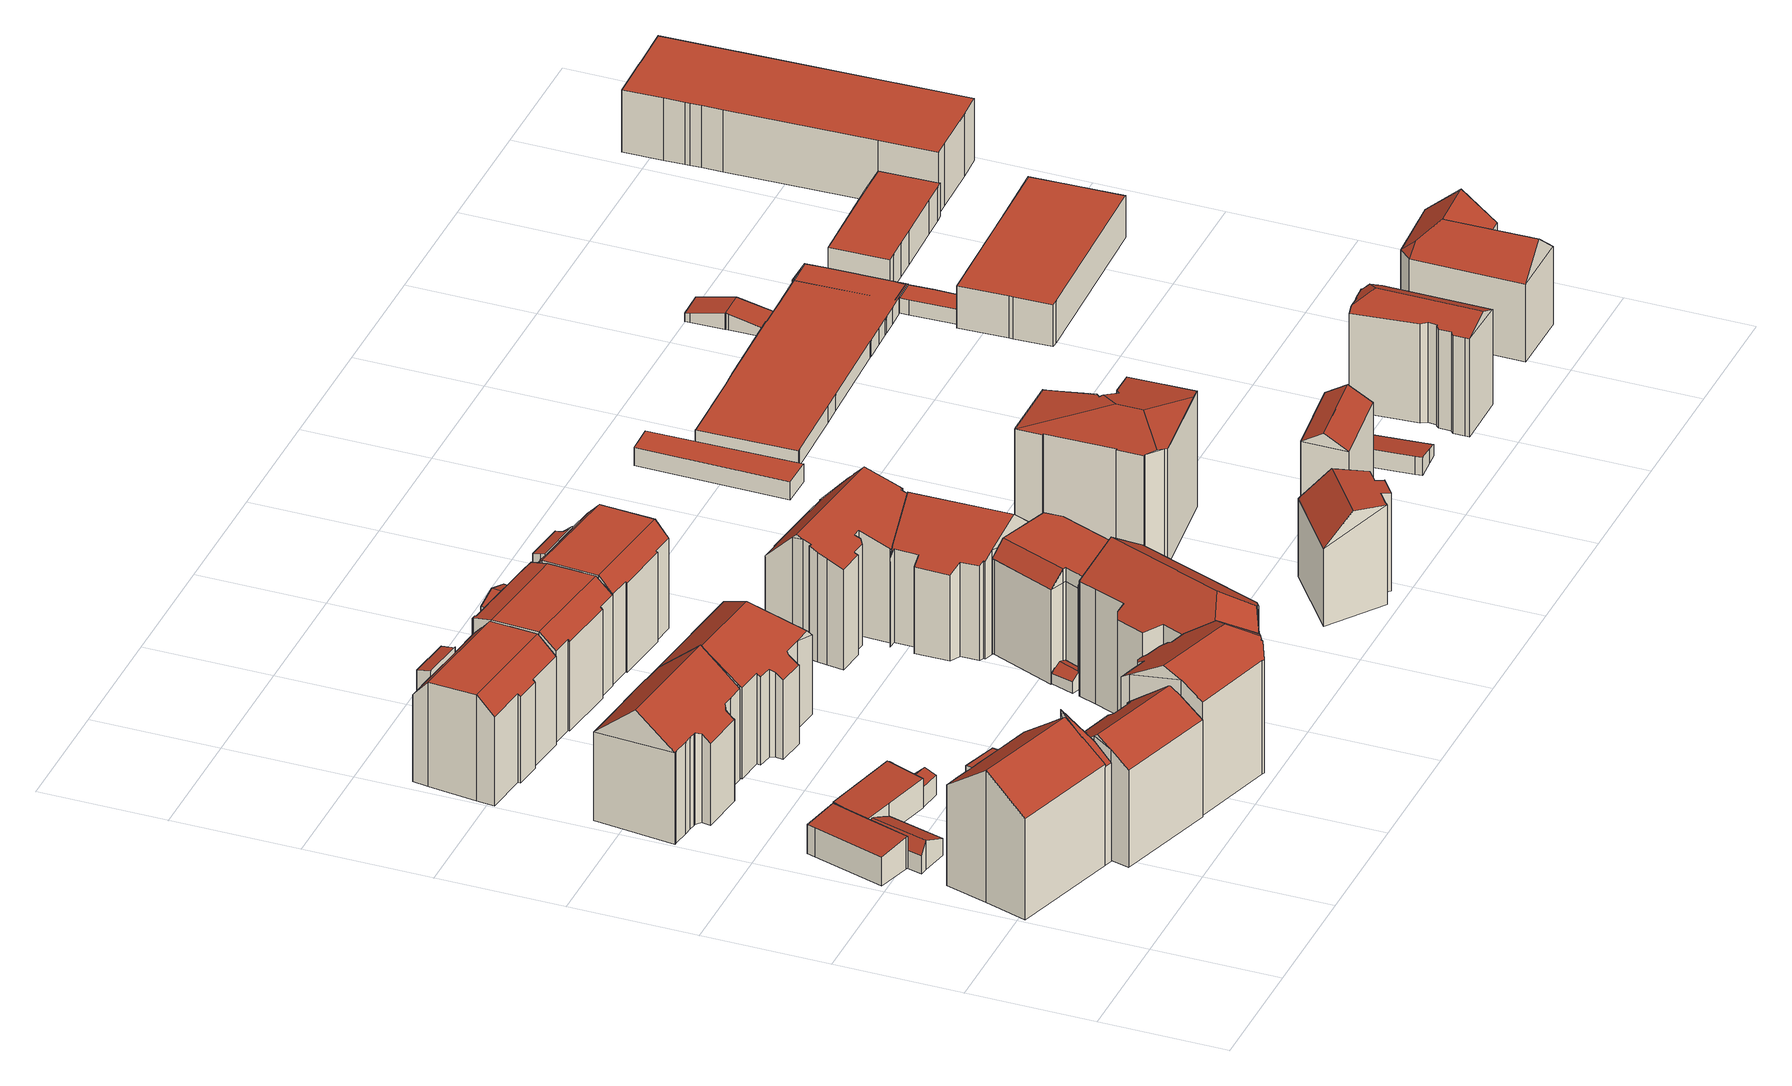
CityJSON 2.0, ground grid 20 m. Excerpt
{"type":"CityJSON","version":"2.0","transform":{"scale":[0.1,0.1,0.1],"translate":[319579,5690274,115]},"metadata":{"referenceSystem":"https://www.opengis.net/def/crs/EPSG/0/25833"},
"CityObjects":{
"building1":{"type":"Building","attributes":{"Gemeindeschluessel":14713000,"Geometrietyp2DReferenz":"3000","function":"31001_9998","roofType":"9999"},"children":["building1-1","building1-2","building1-3"]},
"building1-1":{"type":"BuildingPart","attributes":{"Dachtyp_tdc":"tdcPolyFlatRoof","Dachneigung":39.96,"QualitaetDacherkennung":46,"Geometrietyp2DReferenz":"3000","roofType":"2100","measuredHeight":23.03},"parents":["building1"],"geometry":[{"type":"MultiSurface","lod":"2","boundaries":[[[0,1,2,3,4]],[[1,5,6,2]],[[5,7,8,6]],[[5,1,0,9,7]],[[8,10,3,2,6]],[[4,11,9,0]],[[4,3,10,11]],[[10,8,7,9,11]]],"semantics":{"surfaces":[{"type":"WallSurface"},{"type":"RoofSurface"},{"type":"GroundSurface"},{"type":"ClosureSurface"}],"values":[0,0,0,1,2,0,3,3]}}]},
"building1-2":{"type":"BuildingPart","attributes":{"Dachtyp_tdc":"tdcPolyFlatRoof","Dachneigung":2.67,"QualitaetDacherkennung":71,"Geometrietyp2DReferenz":"3000","roofType":"2100","measuredHeight":15.93},"parents":["building1"],"geometry":[{"type":"MultiSurface","lod":"2","boundaries":[[[12,13,14,15]],[[13,16,17,14]],[[16,18,19,17]],[[18,16,13,12]],[[15,14,17,19]],[[15,19,18,12]]],"semantics":{"surfaces":[{"type":"WallSurface"},{"type":"RoofSurface"},{"type":"GroundSurface"},{"type":"ClosureSurface"}],"values":[0,0,0,1,2,3]}}]},
"building1-3":{"type":"BuildingPart","attributes":{"Dachtyp_tdc":"tdcGableRoof","Dachneigung":36.52,"QualitaetDacherkennung":68,"Geometrietyp2DReferenz":"3000","roofType":"3100","measuredHeight":22.14},"parents":["building1"],"geometry":[{"type":"MultiSurface","lod":"2","boundaries":[[[20,21,22,23]],[[21,24,15,22]],[[24,12,15]],[[25,26,27,19,18]],[[26,28,29,27]],[[28,30,31,29]],[[30,4,3,31]],[[32,33,34,8,7]],[[33,35,36,34]],[[35,37,38,36]],[[37,39,40,38]],[[39,20,23,40]],[[35,33,32,9,11]],[[11,4,30,28,26,25,24,21,20,39,37,35]],[[23,22,15,19,27,29,31,3,10,8,34,36,38,40]],[[18,12,24,25]],[[18,19,15,12]],[[10,3,4,11]],[[32,7,9]],[[10,11,9,7,8]]],"semantics":{"surfaces":[{"type":"WallSurface"},{"type":"RoofSurface"},{"type":"GroundSurface"},{"type":"ClosureSurface"}],"values":[0,0,0,0,0,0,0,0,0,0,0,0,1,1,2,0,3,3,0,3]}}]},
"building2":{"type":"Building","attributes":{"Gemeindeschluessel":14713000,"Dachtyp_tdc":"tdcPolyFlatRoof","Dachneigung":4.86,"QualitaetDacherkennung":53,"Geometrietyp2DReferenz":"3000","function":"31001_9998","roofType":"2100","measuredHeight":5.32},"geometry":[{"type":"MultiSurface","lod":"2","boundaries":[[[41,42,43,44]],[[42,45,46,43]],[[45,47,48,46]],[[47,49,50,48]],[[49,51,52,50]],[[51,53,54,52]],[[53,41,44,54]],[[53,51,49,47,45,42,41]],[[44,43,46,48,50,52,54]]],"semantics":{"surfaces":[{"type":"WallSurface"},{"type":"RoofSurface"},{"type":"GroundSurface"}],"values":[0,0,0,0,0,0,0,1,2]}}]},
"building3":{"type":"Building","attributes":{"Dachtyp_tdc":"tdcGableRoof","Gemeindeschluessel":14713000,"Dachneigung":24.49,"QualitaetDacherkennung":7,"Geometrietyp2DReferenz":"3000","function":"31001_9998","roofType":"3100","measuredHeight":4.85},"geometry":[{"type":"MultiSurface","lod":"2","boundaries":[[[55,56,57,58]],[[56,59,60,57]],[[59,61,62,60]],[[61,63,64,62]],[[63,65,66,64]],[[65,67,68,66]],[[67,55,58,68]],[[63,61,59,56]],[[56,55,67,65,63]],[[58,57,60,62,64,66,68]]],"semantics":{"surfaces":[{"type":"WallSurface"},{"type":"RoofSurface"},{"type":"GroundSurface"}],"values":[0,0,0,0,0,0,0,1,1,2]}}]},
"building4":{"type":"Building","attributes":{"Dachtyp_tdc":"tdcPolyFlatRoof","Gemeindeschluessel":14713000,"Dachneigung":4.55,"QualitaetDacherkennung":73,"Geometrietyp2DReferenz":"3000","function":"31001_9998","roofType":"2100","measuredHeight":5.49},"geometry":[{"type":"MultiSurface","lod":"2","boundaries":[[[69,70,71,72]],[[70,73,74,71]],[[73,75,76,74]],[[75,77,78,76]],[[77,79,80,78]],[[79,81,82,80]],[[81,83,84,82]],[[83,69,72,84]],[[83,81,79,77,75,73,70,69]],[[72,71,74,76,78,80,82,84]]],"semantics":{"surfaces":[{"type":"WallSurface"},{"type":"RoofSurface"},{"type":"GroundSurface"}],"values":[0,0,0,0,0,0,0,0,1,2]}}]},
"building5":{"type":"Building","attributes":{"Dachtyp_tdc":"tdcFreeFormRoof","Gemeindeschluessel":14713000,"Dachneigung":36.21,"QualitaetDacherkennung":72,"Geometrietyp2DReferenz":"3000","function":"31001_9998","roofType":"5000","measuredHeight":20.09},"geometry":[{"type":"MultiSurface","lod":"2","boundaries":[[[85,86,87,88]],[[86,89,90,87]],[[89,91,92,90]],[[91,93,94,92]],[[93,95,96,94]],[[95,97,98,96]],[[97,99,100,98]],[[99,101,102,100]],[[101,103,104,102]],[[103,105,106,104]],[[105,107,108,106]],[[107,109,110,108]],[[109,85,88,110]],[[109,107,111,112,86,85]],[[111,105,103,101,99,97,95,93,91,89,112]],[[89,86,112]],[[107,105,111]],[[88,87,90,92,94,96,98,100,102,104,106,108,110]]],"semantics":{"surfaces":[{"type":"WallSurface"},{"type":"RoofSurface"},{"type":"GroundSurface"}],"values":[0,0,0,0,0,0,0,0,0,0,0,0,0,1,1,0,0,2]}}]},
"building6":{"type":"Building","attributes":{"Dachtyp_tdc":"tdcFreeFormRoof","Gemeindeschluessel":14713000,"Dachneigung":40.3,"QualitaetDacherkennung":74,"Geometrietyp2DReferenz":"3000","function":"31001_9998","roofType":"5000","measuredHeight":20.52},"geometry":[{"type":"MultiSurface","lod":"2","boundaries":[[[113,114,115,116]],[[114,117,118,115]],[[117,119,120,118]],[[119,121,122,120]],[[121,123,124,122]],[[123,125,126,124]],[[125,127,128,126]],[[127,129,130,128]],[[129,131,132,130]],[[131,133,134,132]],[[133,135,136,134]],[[135,137,138,136]],[[137,139,140,138]],[[139,141,142,140]],[[141,143,144,142]],[[143,145,146,144]],[[145,147,148,146]],[[147,149,150,148]],[[149,151,152,150]],[[151,153,154,152]],[[153,155,156,154]],[[155,113,116,156]],[[157,117,114,113,155,153,151,149,147,158]],[[129,127,125,123,121,119,157,158,145,143,141,139,137,135,133,131]],[[119,117,157]],[[147,145,158]],[[116,115,118,120,122,124,126,128,130,132,134,136,138,140,142,144,146,148,150,152,154,156]]],"semantics":{"surfaces":[{"type":"WallSurface"},{"type":"RoofSurface"},{"type":"GroundSurface"}],"values":[0,0,0,0,0,0,0,0,0,0,0,0,0,0,0,0,0,0,0,0,0,0,1,1,0,0,2]}}]},
"building7":{"type":"Building","attributes":{"Dachtyp_tdc":"tdcGableRoof","Gemeindeschluessel":14713000,"Dachneigung":45.72,"QualitaetDacherkennung":22,"Geometrietyp2DReferenz":"3000","function":"31001_9998","roofType":"3100","measuredHeight":3.76},"geometry":[{"type":"MultiSurface","lod":"2","boundaries":[[[159,160,161,162]],[[163,164,162,161]],[[165,166,167,168]],[[160,159,166,165]],[[159,164,167,166]],[[164,163,168,167]],[[163,160,165,168]],[[164,159,162]],[[160,163,161]]],"semantics":{"surfaces":[{"type":"RoofSurface"},{"type":"GroundSurface"},{"type":"WallSurface"}],"values":[0,0,1,2,2,2,2,2,2]}}]},
"building8":{"type":"Building","attributes":{"Gemeindeschluessel":14713000,"Geometrietyp2DReferenz":"3000","function":"31001_9998","roofType":"9999"},"children":["building8-1","building8-2"]},
"building8-1":{"type":"BuildingPart","attributes":{"Dachtyp_tdc":"tdcPolyFlatRoof","Dachneigung":11.01,"QualitaetDacherkennung":71,"Geometrietyp2DReferenz":"3000","roofType":"2100","measuredHeight":15.39},"parents":["building8"],"geometry":[{"type":"MultiSurface","lod":"2","boundaries":[[[169,170,171]],[[169,172,173,170]],[[172,174,175,173]],[[174,176,177,175]],[[176,178,179,177]],[[178,176,174,172,169]],[[170,173,175,177]],[[171,179,178,169]],[[171,170,177,179]]],"semantics":{"surfaces":[{"type":"WallSurface"},{"type":"RoofSurface"},{"type":"GroundSurface"},{"type":"ClosureSurface"}],"values":[0,0,0,0,0,1,2,0,3]}}]},
"building8-2":{"type":"BuildingPart","attributes":{"Dachtyp_tdc":"tdcCutGableRoof","Dachneigung":2.29,"QualitaetDacherkennung":80,"Geometrietyp2DReferenz":"3000","roofType":"9999","measuredHeight":17.72},"parents":["building8"],"geometry":[{"type":"MultiSurface","lod":"2","boundaries":[[[180,171,170,181]],[[179,182,183,177]],[[182,184,185,183]],[[184,186,187,185]],[[186,188,189,187]],[[188,190,191,189]],[[190,192,193,191]],[[192,194,195,193]],[[194,196,197,195]],[[196,198,199,197]],[[198,200,201,199]],[[200,202,203,201]],[[202,180,181,203]],[[184,182,179,171,180,202]],[[200,198,196,194,192,190,188,186]],[[202,200,186,184]],[[181,170,177,183,185,187,189,191,193,195,197,199,201,203]],[[179,177,170,171]]],"semantics":{"surfaces":[{"type":"WallSurface"},{"type":"RoofSurface"},{"type":"GroundSurface"},{"type":"ClosureSurface"}],"values":[0,0,0,0,0,0,0,0,0,0,0,0,0,1,1,1,2,3]}}]},
"building9":{"type":"Building","attributes":{"Dachtyp_tdc":"tdcPolyFlatRoof","Gemeindeschluessel":14713000,"Dachneigung":0,"QualitaetDacherkennung":36,"Geometrietyp2DReferenz":"3000","function":"31001_9998","roofType":"1000","measuredHeight":2.46},"geometry":[{"type":"MultiSurface","lod":"2","boundaries":[[[204,205,206,207]],[[205,208,209,206]],[[208,210,211,209]],[[210,204,207,211]],[[210,208,205,204]],[[207,206,209,211]]],"semantics":{"surfaces":[{"type":"WallSurface"},{"type":"RoofSurface"},{"type":"GroundSurface"}],"values":[0,0,0,0,1,2]}}]},
"building10":{"type":"Building","attributes":{"Dachtyp_tdc":"tdcFreeFormRoof","Gemeindeschluessel":14713000,"Dachneigung":30.59,"QualitaetDacherkennung":64,"Geometrietyp2DReferenz":"3000","function":"31001_9998","roofType":"5000","measuredHeight":23.02},"geometry":[{"type":"MultiSurface","lod":"2","boundaries":[[[212,213,214,215]],[[213,216,217,214]],[[216,218,219,217]],[[218,220,221,219]],[[220,222,223,221]],[[222,224,225,223]],[[224,226,227,225]],[[226,228,229,227]],[[228,230,231,229]],[[230,232,233,231]],[[232,234,235,233]],[[234,236,237,235]],[[236,238,239,237]],[[238,240,241,239]],[[240,242,243,241]],[[242,244,245,243]],[[244,246,247,245]],[[246,248,249,247]],[[248,250,251,249]],[[250,212,215,251]],[[252,238,253,254]],[[254,253,236,234,232,230,228,226,224,222,220,218,216,213,212,255]],[[244,242,240,252,254,255,250,248,246]],[[212,250,255]],[[238,236,253]],[[240,238,252]],[[215,214,217,219,221,223,225,227,229,231,233,235,237,239,241,243,245,247,249,251]]],"semantics":{"surfaces":[{"type":"WallSurface"},{"type":"RoofSurface"},{"type":"GroundSurface"}],"values":[0,0,0,0,0,0,0,0,0,0,0,0,0,0,0,0,0,0,0,0,1,1,1,0,0,0,2]}}]},
"building11":{"type":"Building","attributes":{"Dachtyp_tdc":"tdcFreeFormRoof","Gemeindeschluessel":14713000,"Dachneigung":37.7,"QualitaetDacherkennung":72,"Geometrietyp2DReferenz":"3000","function":"31001_9998","roofType":"5000","measuredHeight":20.18},"geometry":[{"type":"MultiSurface","lod":"2","boundaries":[[[256,257,258,259]],[[257,260,261,258]],[[260,262,263,261]],[[262,264,265,263]],[[264,266,267,265]],[[266,117,268,267]],[[117,269,270,268]],[[269,271,272,270]],[[271,273,274,272]],[[273,275,276,274]],[[275,277,278,276]],[[277,279,280,278]],[[279,281,282,280]],[[281,283,284,282]],[[283,285,286,284]],[[285,256,259,286]],[[287,273,271,269,288]],[[288,269,117,289]],[[256,285,283,281,279,277,275,287,288,289,266,264,262,260,257]],[[117,266,289]],[[275,273,287]],[[259,258,261,263,265,267,268,270,272,274,276,278,280,282,284,286]]],"semantics":{"surfaces":[{"type":"WallSurface"},{"type":"RoofSurface"},{"type":"GroundSurface"}],"values":[0,0,0,0,0,0,0,0,0,0,0,0,0,0,0,0,1,1,1,0,0,2]}}]},
"building12":{"type":"Building","attributes":{"Gemeindeschluessel":14713000,"Geometrietyp2DReferenz":"3000","function":"31001_9998","roofType":"9999"},"children":["building12-1","building12-2"]},
"building12-1":{"type":"BuildingPart","attributes":{"Dachtyp_tdc":"tdcCutGableRoof","Dachneigung":1.65,"QualitaetDacherkennung":58,"Geometrietyp2DReferenz":"3000","roofType":"9999","measuredHeight":17.59},"parents":["building12"],"geometry":[{"type":"MultiSurface","lod":"2","boundaries":[[[290,291,292,293]],[[291,294,295,292]],[[294,296,297,295]],[[296,298,299,297]],[[298,300,301,299]],[[300,302,303,301]],[[302,304,305,303]],[[304,306,307,305]],[[306,308,309,307]],[[308,310,311,309]],[[310,312,313,311]],[[312,314,315,313]],[[314,316,315]],[[317,318,319]],[[317,320,321,318]],[[320,322,323,321]],[[322,324,325,323]],[[324,290,293,325]],[[302,300,298,296,294,291,290,324]],[[322,320,317,314,312,310,308,306,304]],[[324,322,304,302]],[[293,292,295,297,299,301,303,305,307,309,311,313,315,326,318,321,323,325]],[[319,327,316,314,317]],[[319,318,326,327]],[[326,315,316,327]]],"semantics":{"surfaces":[{"type":"WallSurface"},{"type":"RoofSurface"},{"type":"GroundSurface"},{"type":"ClosureSurface"}],"values":[0,0,0,0,0,0,0,0,0,0,0,0,0,0,0,0,0,0,1,1,1,2,0,3,3]}}]},
"building12-2":{"type":"BuildingPart","attributes":{"Dachtyp_tdc":"tdcGableRoof","Dachneigung":19.33,"QualitaetDacherkennung":34,"Geometrietyp2DReferenz":"3000","roofType":"3100","measuredHeight":16.11},"parents":["building12"],"geometry":[{"type":"MultiSurface","lod":"2","boundaries":[[[328,329,330,331]],[[329,332,333,330]],[[332,334,335,333]],[[334,319,318,335]],[[316,336,337,315]],[[336,328,331,337]],[[327,319,334,332,329]],[[329,328,336,316,327]],[[331,330,333,335,318,326,315,337]],[[326,318,319,327]],[[326,327,316,315]]],"semantics":{"surfaces":[{"type":"WallSurface"},{"type":"RoofSurface"},{"type":"GroundSurface"},{"type":"ClosureSurface"}],"values":[0,0,0,0,0,0,1,1,2,3,3]}}]},
"building13":{"type":"Building","attributes":{"Dachtyp_tdc":"tdcFreeFormRoof","Gemeindeschluessel":14713000,"Dachneigung":33.33,"QualitaetDacherkennung":69,"Geometrietyp2DReferenz":"3000","function":"31001_9998","roofType":"5000","measuredHeight":23.46},"geometry":[{"type":"MultiSurface","lod":"2","boundaries":[[[338,339,340,341]],[[339,342,343,340]],[[342,344,345,343]],[[344,346,347,345]],[[346,348,349,347]],[[348,350,351,349]],[[350,352,353,351]],[[352,354,355,353]],[[354,356,357,355]],[[356,358,359,357]],[[358,360,361,359]],[[360,362,363,361]],[[362,364,365,363]],[[364,366,367,365]],[[366,338,341,367]],[[366,368,369,370]],[[358,356,371,369,368,364,362,360]],[[371,354,352,350,348,346,344,342,339,338,370,369]],[[366,364,368]],[[356,354,371]],[[338,366,370]],[[341,340,343,345,347,349,351,353,355,357,359,361,363,365,367]]],"semantics":{"surfaces":[{"type":"WallSurface"},{"type":"RoofSurface"},{"type":"GroundSurface"}],"values":[0,0,0,0,0,0,0,0,0,0,0,0,0,0,0,1,1,1,0,0,0,2]}}]},
"building14":{"type":"Building","attributes":{"Dachtyp_tdc":"tdcFreeFormRoof","Gemeindeschluessel":14713000,"Dachneigung":37.09,"QualitaetDacherkennung":13,"Geometrietyp2DReferenz":"3000","function":"31001_9998","roofType":"5000","measuredHeight":3.01},"geometry":[{"type":"MultiSurface","lod":"2","boundaries":[[[372,373,374,375]],[[373,376,377,374]],[[376,378,379,377]],[[378,380,381,379]],[[380,382,383,381]],[[382,372,375,383]],[[373,372,384,376]],[[378,376,384,382,380]],[[372,382,384]],[[375,374,377,379,381,383]]],"semantics":{"surfaces":[{"type":"WallSurface"},{"type":"RoofSurface"},{"type":"GroundSurface"}],"values":[0,0,0,0,0,0,1,1,0,2]}}]},
"building15":{"type":"Building","attributes":{"Gemeindeschluessel":14713000,"Geometrietyp2DReferenz":"3000","function":"31001_9998","roofType":"9999"},"children":["building15-1","building15-2"]},
"building15-1":{"type":"BuildingPart","attributes":{"Dachtyp_tdc":"tdcPolyFlatRoof","Dachneigung":12.15,"QualitaetDacherkennung":67,"Geometrietyp2DReferenz":"3000","roofType":"2100","measuredHeight":15.36},"parents":["building15"],"geometry":[{"type":"MultiSurface","lod":"2","boundaries":[[[385,386,387,388,389]],[[386,390,391,387]],[[390,392,393,391]],[[392,394,395,393]],[[394,396,395]],[[392,390,386,385,397,394]],[[398,388,387,391,393,395]],[[399,396,394,397]],[[399,398,395,396]],[[385,389,399,397]],[[389,388,398,399]]],"semantics":{"surfaces":[{"type":"WallSurface"},{"type":"RoofSurface"},{"type":"GroundSurface"},{"type":"ClosureSurface"}],"values":[0,0,0,0,0,1,2,0,3,0,3]}}]},
"building15-2":{"type":"BuildingPart","attributes":{"Dachtyp_tdc":"tdcCutGableRoof","Dachneigung":1.77,"QualitaetDacherkennung":71,"Geometrietyp2DReferenz":"3000","roofType":"9999","measuredHeight":17.61},"parents":["building15"],"geometry":[{"type":"MultiSurface","lod":"2","boundaries":[[[400,401,402,403]],[[401,389,388,402]],[[396,404,405,395]],[[404,406,407,405]],[[406,408,409,407]],[[408,410,411,409]],[[410,412,413,411]],[[412,414,415,413]],[[414,416,417,415]],[[416,418,419,417]],[[418,420,421,419]],[[420,422,423,421]],[[422,424,425,423]],[[424,400,403,425]],[[406,404,396,399,389,401,400,424]],[[422,420,418,416,414,412,410,408]],[[424,422,408,406]],[[403,402,388,398,395,405,407,409,411,413,415,417,419,421,423,425]],[[398,388,389,399]],[[396,395,398,399]]],"semantics":{"surfaces":[{"type":"WallSurface"},{"type":"RoofSurface"},{"type":"GroundSurface"},{"type":"ClosureSurface"}],"values":[0,0,0,0,0,0,0,0,0,0,0,0,0,0,1,1,1,2,3,3]}}]},
"building16":{"type":"Building","attributes":{"Dachtyp_tdc":"tdcFreeFormRoof","Gemeindeschluessel":14713000,"Dachneigung":0.514,"QualitaetDacherkennung":68,"Geometrietyp2DReferenz":"3000","function":"31001_9998","roofType":"5000","measuredHeight":18.25},"geometry":[{"type":"MultiSurface","lod":"2","boundaries":[[[426,427,428,429]],[[427,430,431,428]],[[430,432,433,431]],[[432,434,435,433]],[[434,436,437,435]],[[436,438,439,437]],[[438,440,441,439]],[[440,442,443,441]],[[442,444,445,443]],[[444,446,447,445]],[[446,448,449,447]],[[448,450,451,449]],[[450,452,453,451]],[[452,426,429,453]],[[454,455,456,457]],[[458,434,459,460,461]],[[444,462,463,464]],[[465,460,459,466,467,454,457,468,463,462]],[[446,464,463,468,448]],[[448,468,457,450]],[[426,455,454,467,427]],[[427,467,466,430]],[[430,466,459,432]],[[440,465,462,442]],[[438,461,460,465,440]],[[444,464,446]],[[442,462,444]],[[436,458,461,438]],[[432,459,434]],[[434,458,436]],[[450,457,456,452]],[[452,456,455,426]],[[429,428,431,433,435,437,439,441,443,445,447,449,451,453]]],"semantics":{"surfaces":[{"type":"WallSurface"},{"type":"RoofSurface"},{"type":"GroundSurface"}],"values":[0,0,0,0,0,0,0,0,0,0,0,0,0,0,1,1,1,1,0,0,0,0,0,0,0,0,0,0,0,0,0,0,2]}}]},
"building17":{"type":"Building","attributes":{"Dachtyp_tdc":"tdcFreeFormRoof","Gemeindeschluessel":14713000,"Dachneigung":43.59,"QualitaetDacherkennung":52,"Geometrietyp2DReferenz":"3000","function":"31001_9998","roofType":"5000","measuredHeight":21.15},"geometry":[{"type":"MultiSurface","lod":"2","boundaries":[[[469,470,471,472]],[[470,473,474,471]],[[473,475,476,474]],[[475,477,478,476]],[[477,479,480,478]],[[479,481,482,480]],[[481,483,484,482]],[[483,485,486,484]],[[485,487,488,486]],[[487,489,490,488]],[[489,491,492,490]],[[491,493,494,492]],[[493,495,496,494]],[[495,497,498,496]],[[497,499,500,498]],[[499,501,502,500]],[[501,503,504,502]],[[503,505,506,504]],[[505,507,508,506]],[[507,509,510,508]],[[509,469,472,510]],[[509,507,505,503,501,499,497,495,511,512,469]],[[477,475,473,470,512,511,493,491,489,487,485,483,481,479]],[[470,469,512]],[[495,493,511]],[[472,471,474,476,478,480,482,484,486,488,490,492,494,496,498,500,502,504,506,508,510]]],"semantics":{"surfaces":[{"type":"WallSurface"},{"type":"RoofSurface"},{"type":"GroundSurface"}],"values":[0,0,0,0,0,0,0,0,0,0,0,0,0,0,0,0,0,0,0,0,0,1,1,0,0,2]}}]},
"building18":{"type":"Building","attributes":{"Dachtyp_tdc":"tdcFreeFormRoof","Gemeindeschluessel":14713000,"Dachneigung":22.19,"QualitaetDacherkennung":29,"Geometrietyp2DReferenz":"3000","function":"31001_9998","roofType":"5000","measuredHeight":19.85},"geometry":[{"type":"MultiSurface","lod":"2","boundaries":[[[513,514,515,516]],[[514,517,518,515]],[[517,519,520,518]],[[519,521,522,520]],[[521,523,524,522]],[[523,525,526,524]],[[525,527,528,526]],[[527,529,530,528]],[[529,531,532,530]],[[531,533,534,532]],[[533,535,536,534]],[[535,537,538,536]],[[537,539,540,538]],[[539,541,542,540]],[[541,543,544,542]],[[543,545,546,544]],[[545,547,548,546]],[[547,549,550,548]],[[549,551,552,550]],[[551,553,554,552]],[[553,555,556,554]],[[555,557,558,556]],[[557,559,560,558]],[[559,561,562,560]],[[561,563,564,562]],[[563,565,566,564]],[[565,567,568,566]],[[567,513,516,568]],[[569,533,531,529,527,525,523,521,519,517,514,513,570]],[[555,553,551,549,547,545,543,541,539,537,535,569,570,567,565,563,561,559,557]],[[535,533,569]],[[513,567,570]],[[516,515,518,520,522,524,526,528,530,532,534,536,538,540,542,544,546,548,550,552,554,556,558,560,562,564,566,568]]],"semantics":{"surfaces":[{"type":"WallSurface"},{"type":"RoofSurface"},{"type":"GroundSurface"}],"values":[0,0,0,0,0,0,0,0,0,0,0,0,0,0,0,0,0,0,0,0,0,0,0,0,0,0,0,0,1,1,0,0,2]}}]},
"building19":{"type":"Building","attributes":{"Dachtyp_tdc":"tdcFreeFormRoof","Gemeindeschluessel":14713000,"Dachneigung":44.69,"QualitaetDacherkennung":70,"Geometrietyp2DReferenz":"3000","function":"31001_9998","roofType":"5000","measuredHeight":17.64},"geometry":[{"type":"MultiSurface","lod":"2","boundaries":[[[571,572,573,574]],[[572,575,576,573]],[[575,577,578,576]],[[577,579,580,578]],[[579,581,582,580]],[[581,583,584,582]],[[583,585,586,584]],[[585,587,588,586]],[[587,589,590,588]],[[589,571,574,590]],[[591,592,575,572]],[[583,581,579,577,592,591,571,589,587,585]],[[572,571,591]],[[577,575,592]],[[574,573,576,578,580,582,584,586,588,590]]],"semantics":{"surfaces":[{"type":"WallSurface"},{"type":"RoofSurface"},{"type":"GroundSurface"}],"values":[0,0,0,0,0,0,0,0,0,0,1,1,0,0,2]}}]},
"building20":{"type":"Building","attributes":{"Dachtyp_tdc":"tdcPolyFlatRoof","Gemeindeschluessel":14713000,"Dachneigung":0,"QualitaetDacherkennung":43,"Geometrietyp2DReferenz":"3000","function":"31001_9998","roofType":"1000","measuredHeight":2.84},"geometry":[{"type":"MultiSurface","lod":"2","boundaries":[[[593,594,595,596]],[[594,597,598,595]],[[597,599,600,598]],[[599,593,596,600]],[[599,597,594,593]],[[596,595,598,600]]],"semantics":{"surfaces":[{"type":"WallSurface"},{"type":"RoofSurface"},{"type":"GroundSurface"}],"values":[0,0,0,0,1,2]}}]},
"building21":{"type":"Building","attributes":{"Dachtyp_tdc":"tdcFreeFormRoof","Gemeindeschluessel":14713000,"Dachneigung":10.64,"QualitaetDacherkennung":19,"Geometrietyp2DReferenz":"3000","function":"31001_9998","roofType":"5000","measuredHeight":21.12},"geometry":[{"type":"MultiSurface","lod":"2","boundaries":[[[601,602,603,604]],[[602,605,606,603]],[[605,607,608,606]],[[607,609,610,608]],[[609,611,612,610]],[[611,613,614,612]],[[613,615,616,614]],[[615,617,618,616]],[[617,619,620,618]],[[619,621,622,620]],[[621,623,624,622]],[[623,625,626,624]],[[625,627,628,626]],[[627,629,630,628]],[[629,631,632,630]],[[631,633,634,632]],[[633,635,636,634]],[[635,637,638,636]],[[637,601,604,638]],[[601,637,635,633,631,629,627,639,640,641]],[[611,642,643,644,613]],[[639,625,623,621,619,617,615,644,643,640]],[[642,609,607,605,602,641,640,643]],[[611,609,642]],[[627,625,639]],[[602,601,641]],[[615,613,644]],[[604,603,606,608,610,612,614,616,618,620,622,624,626,628,630,632,634,636,638]]],"semantics":{"surfaces":[{"type":"WallSurface"},{"type":"RoofSurface"},{"type":"GroundSurface"}],"values":[0,0,0,0,0,0,0,0,0,0,0,0,0,0,0,0,0,0,0,1,1,1,1,0,0,0,0,2]}}]},
"building22":{"type":"Building","attributes":{"Dachtyp_tdc":"tdcPolyFlatRoof","Gemeindeschluessel":14713000,"Dachneigung":0,"QualitaetDacherkennung":0,"Geometrietyp2DReferenz":"3000","BezugspunktDach":"2000","function":"31001_9998","measuredHeight":3},"geometry":[{"type":"MultiSurface","lod":"2","boundaries":[[[645,646,647,648]],[[648,647,649,650]],[[647,646,651,649]],[[646,645,652,651]],[[645,648,650,652]],[[650,649,651,652]]],"semantics":{"surfaces":[{"type":"RoofSurface"},{"type":"WallSurface"},{"type":"GroundSurface"}],"values":[0,1,1,1,1,2]}}]},
"building23":{"type":"Building","attributes":{"Dachtyp_tdc":"tdcGableRoof","Gemeindeschluessel":14713000,"Dachneigung":33.23,"QualitaetDacherkennung":68,"Geometrietyp2DReferenz":"3000","function":"31001_9998","roofType":"3100","measuredHeight":14.83},"geometry":[{"type":"MultiSurface","lod":"2","boundaries":[[[653,654,655,656]],[[654,657,658,655]],[[657,659,660,658]],[[659,653,656,660]],[[657,654,661]],[[653,659,662]],[[654,653,662,661]],[[659,657,661,662]],[[656,655,658,660]]],"semantics":{"surfaces":[{"type":"WallSurface"},{"type":"RoofSurface"},{"type":"GroundSurface"}],"values":[0,0,0,0,0,0,1,1,2]}}]},
"building24":{"type":"Building","attributes":{"Dachtyp_tdc":"tdcPolyFlatRoof","Gemeindeschluessel":14713000,"Dachneigung":12.11,"QualitaetDacherkennung":50,"Geometrietyp2DReferenz":"3000","function":"31001_9998","roofType":"2100","measuredHeight":3},"geometry":[{"type":"MultiSurface","lod":"2","boundaries":[[[663,664,665,666]],[[664,667,668,665]],[[667,669,670,668]],[[669,671,672,670]],[[671,673,674,672]],[[673,663,666,674]],[[673,671,669,667,664,663]],[[666,665,668,670,672,674]]],"semantics":{"surfaces":[{"type":"WallSurface"},{"type":"RoofSurface"},{"type":"GroundSurface"}],"values":[0,0,0,0,0,0,1,2]}}]},
"building25":{"type":"Building","attributes":{"Dachtyp_tdc":"tdcFreeFormRoof","Gemeindeschluessel":14713000,"Dachneigung":14.93,"QualitaetDacherkennung":33,"Geometrietyp2DReferenz":"3000","function":"31001_9998","roofType":"5000","measuredHeight":17.83},"geometry":[{"type":"MultiSurface","lod":"2","boundaries":[[[675,676,677,678]],[[676,679,680,677]],[[679,681,682,680]],[[681,683,684,682]],[[683,685,686,684]],[[685,687,688,686]],[[687,689,690,688]],[[689,691,692,690]],[[691,693,694,692]],[[693,695,696,694]],[[695,697,698,696]],[[697,699,700,698]],[[699,701,702,700]],[[701,703,704,702]],[[703,705,706,704]],[[705,675,678,706]],[[707,708,693,691,689,687,709]],[[710,707,709,685,683,681,679,676,675,705,703,701,699]],[[697,695,708,707,710]],[[687,685,709]],[[699,697,710]],[[695,693,708]],[[678,677,680,682,684,686,688,690,692,694,696,698,700,702,704,706]]],"semantics":{"surfaces":[{"type":"WallSurface"},{"type":"RoofSurface"},{"type":"GroundSurface"}],"values":[0,0,0,0,0,0,0,0,0,0,0,0,0,0,0,0,1,1,1,0,0,0,2]}}]},
"building26":{"type":"Building","attributes":{"name":"Käthe-Kollwitz-Schule","Gemeindeschluessel":14713000,"Dachneigung":90,"Dachorientierung":0,"MittlereTraufHoehe":118.16,"QualitaetDacherkennung":58,"ObjektHoehe":2.65,"BodenHoehe":115.52,"Geometrietyp2DReferenz":"3000","AbsoluteHoehe":118.16,"Dachflaeche":702.71,"function":"31001_3021","roofType":"1000","measuredHeight":2.65,"storeysAboveGround":1},"children":["building26-1"],"geometry":[{"type":"MultiSurface","lod":"2","boundaries":[[[711,712,713,714]],[[712,715,716,713]],[[715,717,718,716]],[[717,719,720,718]],[[719,721,722,720]],[[721,723,724,722]],[[723,725,726,724]],[[725,727,728,726]],[[727,729,730,728]],[[729,731,732,730]],[[731,733,734,732]],[[733,735,736,734]],[[735,737,738,736]],[[737,739,740,741,738]],[[742,743,744]],[[742,745,746,743]],[[745,747,748,746]],[[747,749,750,748]],[[749,751,752,750]],[[751,753,754,752]],[[753,755,756,754]],[[755,757,758,756]],[[757,759,760,758]],[[759,711,714,760]],[[759,757,755,753,751,749,747,745,742,739,737,735,733,731,729,727,725,723,721,719,717,715,712,711]],[[714,713,716,718,720,722,724,726,728,730,732,734,736,738,741,743,746,748,750,752,754,756,758,760]],[[744,740,739,742]],[[744,743,741,740]]],"semantics":{"surfaces":[{"type":"WallSurface"},{"type":"RoofSurface"},{"type":"GroundSurface"},{"type":"ClosureSurface"}],"values":[0,0,0,0,0,0,0,0,0,0,0,0,0,0,0,0,0,0,0,0,0,0,0,0,1,2,0,3]}}]},
"building26-1":{"type":"BuildingPart","attributes":{"Dachneigung":77.83,"Dachorientierung":-91.89,"MittlereTraufHoehe":117.47,"QualitaetDacherkennung":28,"BodenHoehe":115.52,"ObjektTeilHoehe":2.67,"Geometrietyp2DReferenz":"3000","AbsoluteHoehe":118.19,"Dachflaeche":55.74,"roofType":"3100","measuredHeight":2.67,"storeysAboveGround":1},"parents":["building26"],"geometry":[{"type":"MultiSurface","lod":"2","boundaries":[[[761,762,763,764]],[[762,744,743,763]],[[740,765,738,741]],[[765,766,767,738]],[[766,768,769,767]],[[768,770,771,769]],[[770,772,773,771]],[[772,774,775,773]],[[774,776,777,775]],[[776,778,779,777]],[[778,761,764,779]],[[768,766,765,740,744,762,761]],[[761,778,776,774,772,770,768]],[[764,763,743,741,738,767,769,771,773,775,777,779]],[[741,743,744,740]]],"semantics":{"surfaces":[{"type":"WallSurface"},{"type":"RoofSurface"},{"type":"GroundSurface"},{"type":"ClosureSurface"}],"values":[0,0,0,0,0,0,0,0,0,0,0,1,1,2,3]}}]},
"building27":{"type":"Building","attributes":{"name":"Käthe-Kollwitz-Schule","Gemeindeschluessel":14713000,"Dachneigung":90,"Dachorientierung":0,"MittlereTraufHoehe":118.08,"QualitaetDacherkennung":100,"ObjektHoehe":2.51,"BodenHoehe":115.57,"Geometrietyp2DReferenz":"3000","AbsoluteHoehe":118.08,"Dachflaeche":34.82,"function":"31001_3021","roofType":"1000","measuredHeight":2.51,"storeysAboveGround":1},"geometry":[{"type":"MultiSurface","lod":"2","boundaries":[[[780,781,782,783]],[[781,784,785,782]],[[784,786,787,785]],[[786,788,789,787]],[[788,790,791,789]],[[790,792,793,791]],[[792,780,783,793]],[[792,790,788,786,784,781,780]],[[783,782,785,787,789,791,793]]],"semantics":{"surfaces":[{"type":"WallSurface"},{"type":"RoofSurface"},{"type":"GroundSurface"}],"values":[0,0,0,0,0,0,0,1,2]}}]},
"building28":{"type":"Building","attributes":{"Dachtyp_tdc":"tdcFreeFormRoof","Gemeindeschluessel":14713000,"Dachneigung":40.34,"QualitaetDacherkennung":58,"Geometrietyp2DReferenz":"3000","function":"31001_9998","roofType":"5000","measuredHeight":17.58},"geometry":[{"type":"MultiSurface","lod":"2","boundaries":[[[794,795,796,797]],[[795,798,799,796]],[[798,800,801,799]],[[800,802,803,801]],[[802,804,805,803]],[[804,806,807,805]],[[806,794,797,807]],[[808,809,806,804]],[[810,811,808,804,802]],[[810,802,800]],[[812,811,810,800,798]],[[812,798,795]],[[809,808,811,812,795,794]],[[809,794,806]],[[797,796,799,801,803,805,807]]],"semantics":{"surfaces":[{"type":"WallSurface"},{"type":"RoofSurface"},{"type":"GroundSurface"}],"values":[0,0,0,0,0,0,0,1,1,0,1,1,1,0,2]}}]},
"building29":{"type":"Building","attributes":{"Dachtyp_tdc":"tdcPolyFlatRoof","Gemeindeschluessel":14713000,"Dachneigung":0,"QualitaetDacherkennung":97,"Geometrietyp2DReferenz":"3000","function":"31001_9998","roofType":"1000","measuredHeight":2.62},"geometry":[{"type":"MultiSurface","lod":"2","boundaries":[[[813,814,815,816]],[[814,817,818,815]],[[817,819,820,818]],[[819,747,821,820]],[[747,749,822,821]],[[749,813,816,822]],[[749,747,819,817,814,813]],[[816,815,818,820,821,822]]],"semantics":{"surfaces":[{"type":"WallSurface"},{"type":"RoofSurface"},{"type":"GroundSurface"}],"values":[0,0,0,0,0,0,1,2]}}]},
"building30":{"type":"Building","attributes":{"Dachtyp_tdc":"tdcPolyFlatRoof","Gemeindeschluessel":14713000,"Dachneigung":0,"QualitaetDacherkennung":78,"Geometrietyp2DReferenz":"3000","function":"31001_9998","roofType":"1000","measuredHeight":7.02},"geometry":[{"type":"MultiSurface","lod":"2","boundaries":[[[823,824,825,826]],[[824,827,828,825]],[[827,829,830,828]],[[829,831,832,830]],[[831,833,834,832]],[[833,835,836,834]],[[835,837,838,836]],[[837,839,840,838]],[[839,841,842,840]],[[841,823,826,842]],[[841,839,837,835,833,831,829,827,824,823]],[[826,825,828,830,832,834,836,838,840,842]]],"semantics":{"surfaces":[{"type":"WallSurface"},{"type":"RoofSurface"},{"type":"GroundSurface"}],"values":[0,0,0,0,0,0,0,0,0,0,1,2]}}]},
"building31":{"type":"Building","attributes":{"Dachtyp_tdc":"tdcPolyFlatRoof","Gemeindeschluessel":14713000,"Dachneigung":0,"QualitaetDacherkennung":75,"Geometrietyp2DReferenz":"3000","function":"31001_9998","roofType":"1000","measuredHeight":5.6},"geometry":[{"type":"MultiSurface","lod":"2","boundaries":[[[843,844,845,846]],[[844,847,848,845]],[[847,849,850,848]],[[849,851,852,850]],[[851,853,854,852]],[[853,855,856,854]],[[855,857,858,856]],[[857,859,860,858]],[[859,861,862,860]],[[861,863,864,862]],[[863,865,866,864]],[[865,843,846,866]],[[865,863,861,859,857,855,853,851,849,847,844,843]],[[846,845,848,850,852,854,856,858,860,862,864,866]]],"semantics":{"surfaces":[{"type":"WallSurface"},{"type":"RoofSurface"},{"type":"GroundSurface"}],"values":[0,0,0,0,0,0,0,0,0,0,0,0,1,2]}}]},
"building32":{"type":"Building","attributes":{"Dachtyp_tdc":"tdcPolyFlatRoof","Gemeindeschluessel":14713000,"Dachneigung":0,"QualitaetDacherkennung":86,"Geometrietyp2DReferenz":"3000","function":"31001_9998","roofType":"1000","measuredHeight":10.36},"geometry":[{"type":"MultiSurface","lod":"2","boundaries":[[[867,868,869,870]],[[868,871,872,869]],[[871,873,874,872]],[[873,875,876,874]],[[875,877,878,876]],[[877,879,880,878]],[[879,881,882,880]],[[881,883,884,882]],[[883,885,886,884]],[[885,887,888,886]],[[887,889,890,888]],[[889,891,892,890]],[[891,893,894,892]],[[893,867,870,894]],[[893,891,889,887,885,883,881,879,877,875,873,871,868,867]],[[870,869,872,874,876,878,880,882,884,886,888,890,892,894]]],"semantics":{"surfaces":[{"type":"WallSurface"},{"type":"RoofSurface"},{"type":"GroundSurface"}],"values":[0,0,0,0,0,0,0,0,0,0,0,0,0,0,1,2]}}]}
},
"vertices":[
[193,211,238],[193,160,198],[193,160,8],[193,211,8],[193,211,223],[185,131,173],[185,131,8],[172,135,173],[172,135,8],[184,180,212],[191,203,8],[191,203,229],
[108,303,167],[113,322,166],[113,322,8],[108,303,8],[169,304,166],[169,304,8],[164,286,167],[164,286,8],
[85,310,176],[95,307,176],[95,307,8],[85,310,8],[108,303,176],[164,286,176],[206,273,176],[206,273,8],[209,272,176],[209,272,8],[198,232,207],[198,232,8],[172,135,177],[1,188,177],[1,188,8],[22,255,229],[22,255,8],[43,323,176],[43,323,8],[71,315,176],[71,315,8],
[47,535,56],[105,519,61],[105,519,8],[47,535,8],[86,461,61],[86,461,8],[64,390,61],[64,390,8],[61,391,61],[61,391,8],[7,407,56],[7,407,8],[43,521,56],[43,521,8],
[86,461,39],[98,458,56],[98,458,7],[86,461,7],[137,447,37],[137,447,7],[113,357,36],[113,357,7],[71,365,56],[71,365,7],[58,367,37],[58,367,7],[64,390,37],[64,390,7],
[214,426,58],[137,447,58],[137,447,9],[214,426,9],[86,461,58],[86,461,9],[105,519,63],[105,519,9],[168,503,63],[168,503,9],[231,487,63],[231,487,9],[230,483,63],[230,483,9],[226,470,62],[226,470,9],
[177,102,172],[185,131,194],[185,131,10],[177,102,10],[193,160,206],[193,160,10],[193,211,170],[193,211,10],[251,193,170],[251,193,10],[254,204,162],[254,204,10],[312,186,163],[312,186,10],[309,176,170],[309,176,10],[342,165,171],[342,165,10],[344,170,167],[344,170,10],[349,169,167],[349,169,10],[344,89,198],[344,89,10],[336,53,172],[336,53,10],[345,107,211],[191,154,211],
[175,830,150],[175,827,153],[175,827,5],[175,830,5],[207,823,153],[207,823,5],[192,694,157],[192,694,5],[165,697,157],[165,697,5],[148,699,157],[148,699,5],[140,695,153],[140,695,5],[139,686,145],[139,686,5],[139,681,141],[139,681,5],[68,689,141],[68,689,5],[70,703,153],[70,703,5],[62,710,158],[62,710,5],[59,710,158],[59,710,5],[49,712,158],[49,712,5],[35,713,158],[35,713,5],[8,717,158],[8,717,5],[4,717,158],[4,717,5],[19,846,153],[19,846,5],[85,838,153],[85,838,5],[86,840,150],[86,840,5],[134,834,151],[134,834,5],[134,835,150],[134,835,5],[199,756,211],[11,779,211],
[214,426,43],[250,421,43],[256,441,48],[220,448,48],[261,460,28],[226,470,25],[250,421,10],[214,426,10],[226,470,10],[261,460,10],
[73,1113,158],[73,1113,4],[73,1113,149],[76,1135,153],[76,1135,4],[146,1126,153],[146,1126,4],[143,1104,157],[143,1104,4],[143,1104,158],[143,1104,149],
[20,1119,149],[20,1119,4],[198,1098,149],[198,1098,4],[195,1072,178],[195,1072,4],[185,996,181],[185,996,4],[182,967,152],[182,967,4],[115,975,152],[115,975,4],[115,972,148],[115,972,4],[72,977,148],[72,977,4],[72,981,152],[72,981,4],[4,989,152],[4,989,4],[7,1017,181],[7,1017,4],[16,1094,178],[16,1094,4],
[385,218,38],[375,175,38],[375,175,13],[385,218,13],[350,182,38],[350,182,13],[357,227,38],[357,227,13],
[349,169,212],[350,182,204],[350,182,12],[349,169,12],[375,175,204],[375,175,12],[385,172,204],[385,172,12],[401,167,204],[401,167,12],[404,178,197],[404,178,12],[420,185,190],[420,185,12],[428,182,191],[428,182,12],[432,175,194],[432,175,12],[459,166,194],[459,166,12],[464,157,199],[464,157,12],[462,150,203],[462,150,12],[488,142,203],[488,142,12],[534,47,198],[534,47,12],[495,28,216],[495,28,12],[496,26,214],[496,26,12],[469,13,201],[469,13,12],[466,15,202],[466,15,12],[336,53,201],[336,53,12],[344,89,225],[344,89,12],[501,31,218],[508,101,223],[476,76,242],[346,116,242],
[260,668,150],[256,675,155],[256,675,8],[260,668,8],[234,679,155],[234,679,8],[234,685,160],[234,685,8],[191,690,160],[191,690,8],[192,694,163],[192,694,8],[207,823,8],[398,800,153],[398,800,8],[398,798,153],[398,798,8],[381,660,141],[381,660,8],[339,665,155],[339,665,8],[309,669,155],[309,669,8],[306,667,153],[306,667,8],[304,651,141],[304,651,8],[304,649,140],[304,649,8],[259,655,140],[259,655,8],[368,662,155],[329,738,210],[199,754,210],
[346,947,160],[311,951,160],[311,951,8],[346,947,8],[311,948,157],[311,948,8],[216,960,157],[216,960,8],[217,963,160],[217,963,8],[182,967,160],[182,967,8],[185,994,184],[185,994,8],[194,1070,181],[194,1070,8],[198,1098,175],[198,1098,8],[198,1100,174],[198,1100,8],[205,1099,174],[205,1099,8],[205,1096,175],[205,1096,8],[239,1092,175],[239,1092,8],[239,1092,150],[335,1080,175],[335,1080,8],[335,1080,151],[361,1076,175],[361,1076,8],[358,1050,181],[358,1050,8],[349,973,184],[349,973,8],[284,1086,8],[284,1086,169],
[256,1110,156],[287,1106,169],[287,1106,8],[256,1110,8],[322,1102,156],[322,1102,8],[320,1090,156],[320,1090,8],[255,1098,156],[255,1098,8],
[488,142,200],[503,179,200],[503,179,9],[488,142,9],[491,205,187],[491,205,9],[509,250,187],[509,250,9],[521,255,193],[521,255,9],[531,250,201],[531,250,9],[551,300,201],[551,300,9],[561,327,201],[561,327,9],[562,329,201],[562,329,9],[681,281,201],[681,281,9],[602,79,202],[602,79,9],[603,78,201],[603,78,9],[576,64,215],[576,64,9],[575,66,216],[575,66,9],[534,47,196],[534,47,9],[569,64,219],[549,116,244],[507,102,221],[622,305,244],
[588,360,46],[574,327,46],[574,327,20],[588,360,20],[563,331,50],[563,331,20],[562,329,50],[562,329,20],[549,334,39],[549,334,20],[561,371,37],[561,371,20],[577,365,50],
[404,1079,162],[406,1091,159],[406,1091,10],[404,1079,10],[404,1079,153],[471,1083,159],[471,1083,10],[469,1071,162],[469,1071,10],[483,1062,164],[483,1062,10],[483,1062,162],[403,1071,164],[403,1071,10],[403,1071,162],
[361,1076,162],[388,1073,162],[388,1073,10],[361,1076,10],[525,1056,162],[525,1056,10],[523,1037,183],[523,1037,10],[512,949,186],[512,949,10],[509,927,161],[509,927,10],[472,931,161],[472,931,10],[472,929,159],[472,929,10],[383,940,159],[383,940,10],[383,942,161],[383,942,10],[346,947,161],[346,947,10],[348,969,186],[348,969,10],[359,1058,183],[359,1058,10],
[563,331,177],[574,327,177],[574,327,19],[563,331,19],[588,360,177],[588,360,19],[583,362,177],[583,362,19],[561,371,177],[561,371,19],[603,473,177],[603,473,19],[604,477,177],[604,477,19],[707,440,177],[707,440,19],[708,411,177],[708,411,19],[710,349,177],[710,349,19],[681,281,177],[681,281,19],[600,313,177],[600,313,19],[569,326,177],[569,326,19],[562,329,177],[562,329,19],[570,329,201],[563,331,193],[562,329,193],[569,326,201],[603,473,178],[583,362,201],[626,469,201],[604,477,178],[708,411,201],[660,290,201],[681,281,179],[707,440,201],[588,360,201],[574,327,201],[600,313,201],
[707,440,173],[604,477,192],[604,477,17],[707,440,17],[590,482,179],[590,482,17],[591,485,180],[591,485,17],[584,488,175],[584,488,17],[583,517,174],[583,517,17],[567,526,160],[567,526,17],[567,580,161],[567,580,17],[571,580,164],[571,580,17],[582,579,173],[582,579,17],[582,616,174],[582,616,17],[570,617,164],[570,617,17],[584,620,176],[584,620,17],[706,621,172],[706,621,17],[709,621,169],[709,621,17],[710,586,169],[710,586,17],[706,586,172],[706,586,17],[707,487,172],[707,487,17],[711,484,168],[711,484,17],[712,452,168],[712,452,17],[707,452,173],[707,452,17],[646,621,229],[648,461,229],
[512,742,205],[517,785,161],[517,785,14],[512,742,14],[549,781,161],[549,781,14],[550,784,158],[550,784,14],[645,772,158],[645,772,14],[645,769,162],[645,769,14],[678,765,162],[678,765,14],[680,767,160],[680,767,14],[706,735,189],[706,735,14],[706,727,196],[706,727,14],[708,727,196],[708,727,14],[709,654,189],[709,654,14],[705,654,189],[705,654,14],[706,621,176],[706,621,14],[584,620,169],[584,620,14],[584,623,171],[584,623,14],[585,671,190],[585,671,14],[572,672,190],[572,672,14],[572,663,186],[572,663,14],[563,657,183],[563,657,14],[540,660,183],[540,660,14],[539,653,181],[539,653,14],[495,658,181],[495,658,14],[499,684,191],[499,684,14],[501,699,197],[501,699,14],[503,713,203],[503,713,14],[508,712,203],[508,712,14],[509,724,208],[509,724,14],[708,711,212],[511,735,212],
[927,10,184],[841,71,148],[841,71,18],[927,10,18],[948,152,148],[948,152,18],[998,64,184],[998,64,18],[979,49,184],[979,49,18],[988,38,182],[988,38,18],[961,17,182],[961,17,18],[951,29,184],[951,29,18],[940,21,185],[940,21,18],[933,16,185],[933,16,18],[881,43,194],[971,111,194],
[998,64,47],[948,152,47],[948,152,19],[998,64,19],[1009,167,47],[1009,167,19],[1050,87,47],[1050,87,19],
[978,464,226],[1001,443,223],[1001,443,19],[978,464,19],[1006,449,222],[1006,449,19],[1057,454,213],[1057,454,19],[1060,349,213],[1060,349,19],[905,332,214],[905,332,19],[901,335,215],[901,335,19],[878,356,214],[878,356,19],[876,356,214],[876,356,19],[875,398,214],[875,398,19],[878,398,214],[878,398,19],[876,508,214],[876,508,19],[874,508,214],[874,508,19],[873,550,214],[873,550,19],[876,550,214],[876,550,19],[983,551,213],[983,551,19],[983,546,214],[983,546,19],[983,529,216],[983,529,19],[983,470,225],[983,470,19],[873,549,214],[962,433,230],[983,460,226],[1040,346,216],[962,391,230],[893,343,217],
[871,1123,47],[869,887,47],[919,886,47],[916,1124,47],[919,886,17],[916,1124,17],[869,887,17],[871,1123,17],
[1085,203,148],[1215,218,148],[1215,218,19],[1085,203,19],[1223,148,143],[1223,148,19],[1093,133,143],[1093,133,19],[1219,185,167],[1089,170,167],
[1251,85,49],[1250,96,49],[1250,96,19],[1251,85,19],[1239,220,49],[1239,220,19],[1292,224,38],[1292,224,19],[1304,89,38],[1304,89,19],[1285,88,42],[1285,88,19],
[1373,109,184],[1377,114,185],[1377,114,19],[1373,109,19],[1380,114,186],[1380,114,19],[1381,128,186],[1381,128,19],[1375,138,185],[1375,138,19],[1367,242,182],[1367,242,19],[1407,246,183],[1407,246,19],[1407,248,182],[1407,248,19],[1436,251,179],[1436,251,19],[1436,249,180],[1436,249,19],[1457,228,178],[1457,228,19],[1457,61,178],[1457,61,19],[1368,60,183],[1368,60,19],[1368,67,183],[1368,67,19],[1368,85,183],[1368,85,19],[1373,90,184],[1373,90,19],[1421,223,197],[1444,241,185],[1381,244,186],[1421,60,197],
[1302,925,32],[1270,924,32],[1270,924,5],[1302,925,5],[1267,924,32],[1267,924,5],[1123,919,32],[1123,919,5],[1091,918,32],[1091,918,5],[973,914,32],[973,914,5],[969,914,32],[969,914,5],[965,1068,32],[965,1068,5],[968,1068,32],[968,1068,5],[1086,1072,32],[1086,1072,5],[1090,1072,32],[1090,1072,5],[1122,1074,32],[1122,1074,5],[1126,1074,32],[1126,1074,5],[1261,1079,32],[1261,1079,5],[1262,1078,32],[1262,1078,19],[1262,1078,5],[1306,1079,32],[1306,1079,5],[1306,1079,19],[1419,1083,32],[1419,1083,5],[1421,1049,32],[1421,1049,5],[1423,956,32],[1423,956,5],[1424,929,32],[1424,929,5],[1387,928,32],[1387,928,5],[1359,927,32],[1359,927,5],[1334,926,32],[1334,926,5],[1329,926,32],[1329,926,5],
[1304,1140,32],[1304,1134,31],[1304,1134,5],[1304,1140,5],[1261,1079,19],[1260,1135,31],[1260,1135,5],[1260,1139,32],[1260,1139,5],[1259,1140,32],[1259,1140,5],[1258,1192,20],[1258,1192,5],[1258,1200,19],[1258,1200,5],[1302,1201,19],[1302,1201,5],[1304,1146,31],[1304,1146,5],
[1388,914,31],[1387,928,31],[1387,928,6],[1388,914,6],[1424,929,31],[1424,929,6],[1426,889,31],[1426,889,6],[1426,866,31],[1426,866,6],[1427,835,31],[1427,835,6],[1390,833,31],[1390,833,6],
[1580,60,146],[1580,236,146],[1580,236,16],[1580,60,16],[1597,255,146],[1597,255,16],[1706,262,146],[1706,262,16],[1711,155,146],[1711,155,16],[1683,154,146],[1683,154,16],[1684,60,146],[1684,60,16],[1631,203,189],[1632,60,190],[1708,208,192],[1632,205,190],[1600,235,163],
[1421,932,32],[1378,931,32],[1378,931,6],[1421,932,6],[1373,1084,32],[1373,1084,6],[1418,1084,32],[1418,1084,6],[1421,1049,6],[1423,956,6],
[1508,837,89],[1543,838,89],[1543,838,19],[1508,837,19],[1661,842,89],[1661,842,19],[1664,774,89],[1664,774,19],[1666,697,89],[1666,697,19],[1378,688,89],[1378,688,19],[1368,688,89],[1368,688,19],[1366,748,89],[1366,748,19],[1366,754,89],[1366,754,19],[1363,832,89],[1363,832,19],
[1584,962,66],[1502,959,66],[1502,959,10],[1584,962,10],[1470,958,66],[1470,958,10],[1439,957,66],[1439,957,10],[1423,956,66],[1423,956,10],[1421,1049,66],[1421,1049,10],[1553,1054,66],[1553,1054,10],[1584,1055,66],[1584,1055,10],[1630,1056,66],[1630,1056,10],[1633,966,66],[1633,966,10],[1633,964,66],[1633,964,10],[1621,963,66],[1621,963,10],
[1633,966,117],[1630,1056,117],[1630,1056,13],[1633,966,13],[1623,1287,117],[1623,1287,13],[1622,1319,117],[1622,1319,13],[1621,1336,117],[1621,1336,13],[1621,1344,117],[1621,1344,13],[1620,1376,117],[1620,1376,13],[1618,1438,117],[1618,1438,13],[1683,1440,117],[1683,1440,13],[1699,1440,117],[1699,1440,13],[1766,1442,117],[1766,1442,13],[1780,971,117],[1780,971,13],[1738,969,117],[1738,969,13],[1657,967,117],[1657,967,13]
]}
